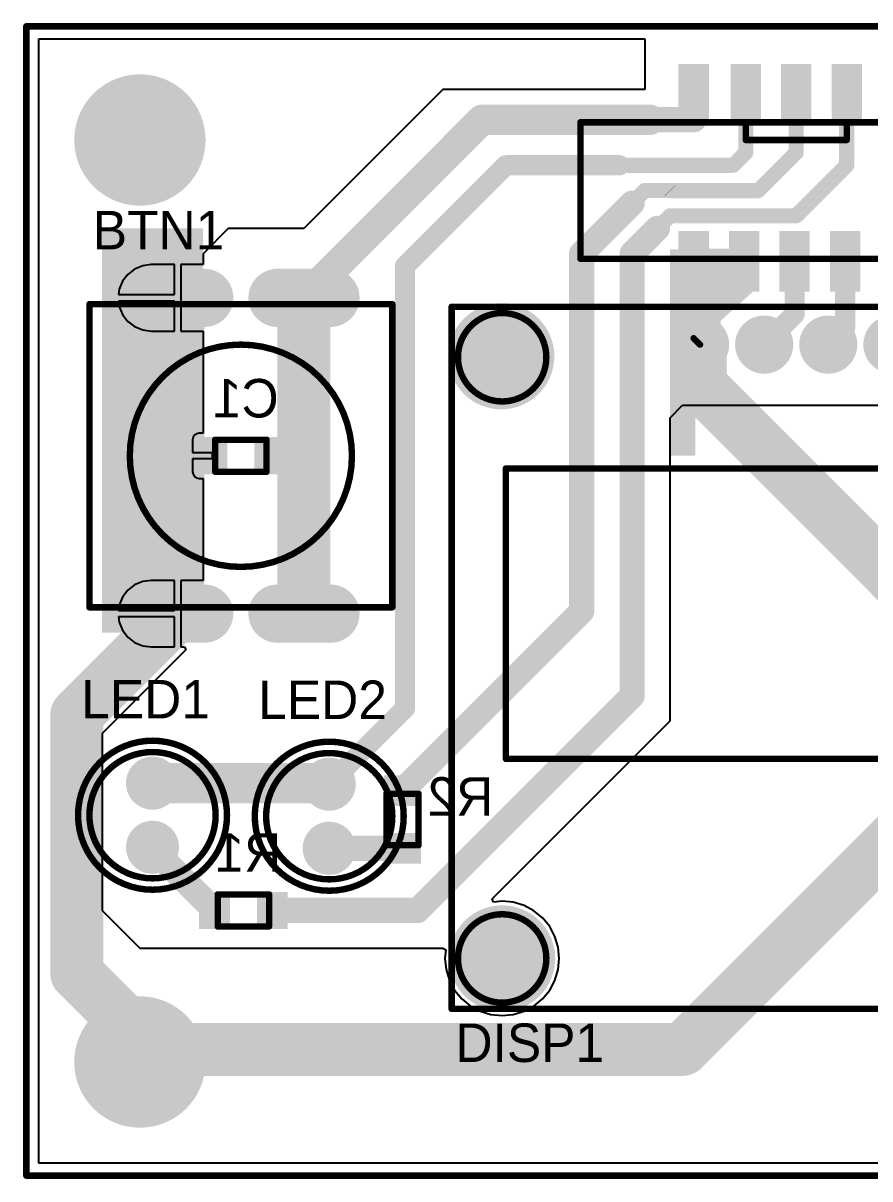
# Model space of a CAD drawing. Header units: millimetres. Extents: x 24.8 to 86, y 24.8 to 70.5.
# Drawn here: x 24.77 to 58.32, y 24.77 to 70.53 of the extents above; entities that cross this region are included whole.
import ezdxf

# ---------------------------------------------------------------- set-up
doc = ezdxf.new("R2010")
doc.units = ezdxf.units.MM
for name, color, linetype in [('BottomLayer', 5, 'Continuous'), ('BottomOverlay', 54, 'Continuous'), ('BottomPaste', 16, 'Continuous'), ('BottomSolder', 6, 'Continuous'), ('KeepOutLayer', 6, 'Continuous'), ('MultiLayer', 9, 'Continuous'), ('PadHoleLayer', 156, 'Continuous'), ('TopLayer', 1, 'Continuous'), ('TopOverlay', 2, 'Continuous'), ('TopSolder', 216, 'Continuous')]:
    doc.layers.add(name, color=color, linetype=linetype)

# ---------------------------------------------------------------- blocks, each defined once
blk = doc.blocks.new('TACT12_12_2')
at = {"layer": 'BottomLayer', "const_width": 2.1}
for points in [[(-6.25, 3.55), (-6.25, 1.45)], [(6.25, 3.55), (6.25, 1.45)], [(-6.25, -1.45), (-6.25, -3.55)], [(6.25, -1.45), (6.25, -3.55)]]:
    blk.add_lwpolyline(points, dxfattribs=at)
at = {"layer": 'BottomLayer', "const_width": 1.05}
for points in [[(-6.775, 3.55, 1), (-5.725, 3.55, 1)], [(5.725, 3.55, 1), (6.775, 3.55, 1)], [(-6.775, 1.45, 1), (-5.725, 1.45, 1)], [(5.725, 1.45, 1), (6.775, 1.45, 1)], [(-6.775, -1.45, 1), (-5.725, -1.45, 1)], [(5.725, -1.45, 1), (6.775, -1.45, 1)], [(-6.775, -3.55, 1), (-5.725, -3.55, 1)], [(5.725, -3.55, 1), (6.775, -3.55, 1)]]:
    blk.add_lwpolyline(points, format="xyb", close=True, dxfattribs=at)
at = {"layer": 'BottomSolder', "const_width": 2.303}
for points in [[(-6.25, 3.55), (-6.25, 1.45)], [(6.25, 3.55), (6.25, 1.45)], [(-6.25, -1.45), (-6.25, -3.55)], [(6.25, -1.45), (6.25, -3.55)]]:
    blk.add_lwpolyline(points, dxfattribs=at)
at = {"layer": 'BottomSolder', "const_width": 1.152}
for points in [[(-6.826, 3.55, 1), (-5.674, 3.55, 1)], [(5.674, 3.55, 1), (6.826, 3.55, 1)], [(-6.826, 1.45, 1), (-5.674, 1.45, 1)], [(5.674, 1.45, 1), (6.826, 1.45, 1)], [(-6.826, -1.45, 1), (-5.674, -1.45, 1)], [(5.674, -1.45, 1), (6.826, -1.45, 1)], [(-6.826, -3.55, 1), (-5.674, -3.55, 1)], [(5.674, -3.55, 1), (6.826, -3.55, 1)]]:
    blk.add_lwpolyline(points, format="xyb", close=True, dxfattribs=at)
at = {"layer": 'MultiLayer', "const_width": 2.1}
for points in [[(-6.25, 3.55), (-6.25, 1.45)], [(6.25, 3.55), (6.25, 1.45)], [(-6.25, -1.45), (-6.25, -3.55)], [(6.25, -1.45), (6.25, -3.55)]]:
    blk.add_lwpolyline(points, dxfattribs=at)
at = {"layer": 'MultiLayer', "const_width": 1.05}
for points in [[(-6.775, 3.55, 1), (-5.725, 3.55, 1)], [(5.725, 3.55, 1), (6.775, 3.55, 1)], [(-6.775, 1.45, 1), (-5.725, 1.45, 1)], [(5.725, 1.45, 1), (6.775, 1.45, 1)], [(-6.775, -1.45, 1), (-5.725, -1.45, 1)], [(5.725, -1.45, 1), (6.775, -1.45, 1)], [(-6.775, -3.55, 1), (-5.725, -3.55, 1)], [(5.725, -3.55, 1), (6.775, -3.55, 1)]]:
    blk.add_lwpolyline(points, format="xyb", close=True, dxfattribs=at)
at = {"layer": 'PadHoleLayer', "const_width": 0.5}
for points in [[(-6.5, 2.5, 1), (-6, 2.5, 1)], [(6, 2.5, 1), (6.5, 2.5, 1)], [(-6.5, -2.5, 1), (-6, -2.5, 1)], [(6, -2.5, 1), (6.5, -2.5, 1)]]:
    blk.add_lwpolyline(points, format="xyb", close=True, dxfattribs=at)
at = {"layer": 'TopLayer', "const_width": 2.1}
for points in [[(-6.25, 3.55), (-6.25, 1.45)], [(6.25, 3.55), (6.25, 1.45)], [(-6.25, -1.45), (-6.25, -3.55)], [(6.25, -1.45), (6.25, -3.55)]]:
    blk.add_lwpolyline(points, dxfattribs=at)
at = {"layer": 'TopLayer', "const_width": 1.05}
for points in [[(-6.775, 3.55, 1), (-5.725, 3.55, 1)], [(5.725, 3.55, 1), (6.775, 3.55, 1)], [(-6.775, 1.45, 1), (-5.725, 1.45, 1)], [(5.725, 1.45, 1), (6.775, 1.45, 1)], [(-6.775, -1.45, 1), (-5.725, -1.45, 1)], [(5.725, -1.45, 1), (6.775, -1.45, 1)], [(-6.775, -3.55, 1), (-5.725, -3.55, 1)], [(5.725, -3.55, 1), (6.775, -3.55, 1)]]:
    blk.add_lwpolyline(points, format="xyb", close=True, dxfattribs=at)
at = {"layer": 'TopOverlay', "const_width": 0.254}
for points in [[(6, 6), (-6, 6)], [(-6, -6), (-6, 6)], [(6, -6), (6, 6)], [(6, -6), (-6, -6)]]:
    blk.add_lwpolyline(points, dxfattribs=at)
at = {"layer": 'TopOverlay'}
for points, const_width in [([(-6.064, 6, 1), (-5.937, 6, 1)], 0.127), ([(-6.064, 6, 1), (-5.937, 6, 1)], 0.127), ([(5.937, 6, 1), (6.064, 6, 1)], 0.127), ([(5.937, 6, 1), (6.064, 6, 1)], 0.127), ([(4.4, 0, 1), (-4.4, 0, 1)], 0.254), ([(-4.463, 0, 1), (-4.336, 0, 1)], 0.127), ([(4.336, 0, 1), (4.463, 0, 1)], 0.127), ([(-6.064, -6, 1), (-5.937, -6, 1)], 0.127), ([(-6.064, -6, 1), (-5.937, -6, 1)], 0.127), ([(5.937, -6, 1), (6.064, -6, 1)], 0.127), ([(5.937, -6, 1), (6.064, -6, 1)], 0.127)]:
    blk.add_lwpolyline(points, format="xyb", close=True, dxfattribs=dict(at, const_width=const_width))
at = {"layer": 'TopSolder', "const_width": 2.303}
for points in [[(-6.25, 3.55), (-6.25, 1.45)], [(6.25, 3.55), (6.25, 1.45)], [(-6.25, -1.45), (-6.25, -3.55)], [(6.25, -1.45), (6.25, -3.55)]]:
    blk.add_lwpolyline(points, dxfattribs=at)
at = {"layer": 'TopSolder', "const_width": 1.152}
for points in [[(-6.826, 3.55, 1), (-5.674, 3.55, 1)], [(5.674, 3.55, 1), (6.826, 3.55, 1)], [(-6.826, 1.45, 1), (-5.674, 1.45, 1)], [(5.674, 1.45, 1), (6.826, 1.45, 1)], [(-6.826, -1.45, 1), (-5.674, -1.45, 1)], [(5.674, -1.45, 1), (6.826, -1.45, 1)], [(-6.826, -3.55, 1), (-5.674, -3.55, 1)], [(5.674, -3.55, 1), (6.826, -3.55, 1)]]:
    blk.add_lwpolyline(points, format="xyb", close=True, dxfattribs=at)
blk = doc.blocks.new('0805_R_B_3')
at = {"layer": 'BottomLayer'}
for points in [[(-1.651, 0.635), (-1.651, -0.635), (-0.635, 0.635), (-0.635, -0.635)], [(0.635, 0.635), (0.635, -0.635), (1.651, 0.635), (1.651, -0.635)]]:
    blk.add_solid(points, dxfattribs=at)
at = {"layer": 'BottomOverlay', "const_width": 0.254}
for points in [[(-1.016, -0.635), (-1.016, 0.635)], [(1.016, 0.635), (-1.016, 0.635)], [(1.016, -0.635), (1.016, 0.635)], [(1.016, -0.635), (-1.016, -0.635)]]:
    blk.add_lwpolyline(points, dxfattribs=at)
at = {"layer": 'BottomOverlay', "const_width": 0.127}
for points in [[(-1.0795, 0.635, 1), (-0.9525, 0.635, 1)], [(-1.0795, 0.635, 1), (-0.9525, 0.635, 1)], [(0.9525, 0.635, 1), (1.0795, 0.635, 1)], [(0.9525, 0.635, 1), (1.0795, 0.635, 1)], [(-1.0795, -0.635, 1), (-0.9525, -0.635, 1)], [(-1.0795, -0.635, 1), (-0.9525, -0.635, 1)], [(0.9525, -0.635, 1), (1.0795, -0.635, 1)], [(0.9525, -0.635, 1), (1.0795, -0.635, 1)]]:
    blk.add_lwpolyline(points, format="xyb", close=True, dxfattribs=at)
at = {"layer": 'BottomPaste'}
for points in [[(-1.651, 0.635), (-1.651, -0.635), (-0.635, 0.635), (-0.635, -0.635)], [(0.635, 0.635), (0.635, -0.635), (1.651, 0.635), (1.651, -0.635)]]:
    blk.add_solid(points, dxfattribs=at)
at = {"layer": 'BottomSolder'}
for points in [[(-1.7526, 0.7366), (-1.7526, -0.7366), (-0.5334, 0.7366), (-0.5334, -0.7366)], [(0.5334, 0.7366), (0.5334, -0.7366), (1.7526, 0.7366), (1.7526, -0.7366)]]:
    blk.add_solid(points, dxfattribs=at)
blk = doc.blocks.new('0805_R_B_4')
at = {"layer": 'BottomLayer'}
for points in [[(-1.651, 0.635), (-1.651, -0.635), (-0.635, 0.635), (-0.635, -0.635)], [(0.635, 0.635), (0.635, -0.635), (1.651, 0.635), (1.651, -0.635)]]:
    blk.add_solid(points, dxfattribs=at)
at = {"layer": 'BottomOverlay', "const_width": 0.254}
for points in [[(-1.016, 0.635), (-1.016, -0.635)], [(1.016, 0.635), (-1.016, 0.635)], [(1.016, 0.635), (1.016, -0.635)], [(1.016, -0.635), (-1.016, -0.635)]]:
    blk.add_lwpolyline(points, dxfattribs=at)
at = {"layer": 'BottomOverlay', "const_width": 0.127}
for points in [[(-1.0795, 0.635, 1), (-0.9525, 0.635, 1)], [(-1.0795, 0.635, 1), (-0.9525, 0.635, 1)], [(0.9525, 0.635, 1), (1.0795, 0.635, 1)], [(0.9525, 0.635, 1), (1.0795, 0.635, 1)], [(-1.0795, -0.635, 1), (-0.9525, -0.635, 1)], [(-1.0795, -0.635, 1), (-0.9525, -0.635, 1)], [(0.9525, -0.635, 1), (1.0795, -0.635, 1)], [(0.9525, -0.635, 1), (1.0795, -0.635, 1)]]:
    blk.add_lwpolyline(points, format="xyb", close=True, dxfattribs=at)
at = {"layer": 'BottomPaste'}
for points in [[(-1.651, 0.635), (-1.651, -0.635), (-0.635, 0.635), (-0.635, -0.635)], [(0.635, 0.635), (0.635, -0.635), (1.651, 0.635), (1.651, -0.635)]]:
    blk.add_solid(points, dxfattribs=at)
at = {"layer": 'BottomSolder'}
for points in [[(-1.7526, 0.7366), (-1.7526, -0.7366), (-0.5334, 0.7366), (-0.5334, -0.7366)], [(0.5334, 0.7366), (0.5334, -0.7366), (1.7526, 0.7366), (1.7526, -0.7366)]]:
    blk.add_solid(points, dxfattribs=at)
blk = doc.blocks.new('LED5__________RED_5')
at = {"layer": 'BottomLayer', "const_width": 0.95}
for points in [[(-0.475, 0, 1), (0.475, 0, 1)], [(2.065, 0, 1), (3.015, 0, 1)]]:
    blk.add_lwpolyline(points, format="xyb", close=True, dxfattribs=at)
at = {"layer": 'BottomSolder', "const_width": 1.052}
for points in [[(-0.526, 0, 1), (0.526, 0, 1)], [(2.014, 0, 1), (3.066, 0, 1)]]:
    blk.add_lwpolyline(points, format="xyb", close=True, dxfattribs=at)
at = {"layer": 'MultiLayer', "const_width": 0.95}
for points in [[(-0.475, 0, 1), (0.475, 0, 1)], [(2.065, 0, 1), (3.015, 0, 1)]]:
    blk.add_lwpolyline(points, format="xyb", close=True, dxfattribs=at)
at = {"layer": 'PadHoleLayer', "const_width": 0.3}
for points in [[(-0.15, 0, 1), (0.15, 0, 1)], [(2.39, 0, 1), (2.69, 0, 1)]]:
    blk.add_lwpolyline(points, format="xyb", close=True, dxfattribs=at)
at = {"layer": 'TopLayer', "const_width": 0.95}
for points in [[(-0.475, 0, 1), (0.475, 0, 1)], [(2.065, 0, 1), (3.015, 0, 1)]]:
    blk.add_lwpolyline(points, format="xyb", close=True, dxfattribs=at)
at = {"layer": 'TopOverlay'}
for points, const_width in [([(4.22, 0, 1), (-1.68, 0, 1)], 0.254), ([(3.77, 0, 1), (-1.23, 0, 1)], 0.254), ([(-1.743, 0, 1), (-1.616, 0, 1)], 0.127), ([(-1.294, 0, 1), (-1.167, 0, 1)], 0.127), ([(3.707, 0, 1), (3.834, 0, 1)], 0.127), ([(4.156, 0, 1), (4.283, 0, 1)], 0.127)]:
    blk.add_lwpolyline(points, format="xyb", close=True, dxfattribs=dict(at, const_width=const_width))
at = {"layer": 'TopSolder', "const_width": 1.052}
for points in [[(-0.526, 0, 1), (0.526, 0, 1)], [(2.014, 0, 1), (3.066, 0, 1)]]:
    blk.add_lwpolyline(points, format="xyb", close=True, dxfattribs=at)
blk = doc.blocks.new('LED5__________GREEN_6')
at = {"layer": 'BottomLayer', "const_width": 0.95}
for points in [[(-0.475, 0, 1), (0.475, 0, 1)], [(2.065, 0, 1), (3.015, 0, 1)]]:
    blk.add_lwpolyline(points, format="xyb", close=True, dxfattribs=at)
at = {"layer": 'BottomSolder', "const_width": 1.052}
for points in [[(-0.526, 0, 1), (0.526, 0, 1)], [(2.014, 0, 1), (3.066, 0, 1)]]:
    blk.add_lwpolyline(points, format="xyb", close=True, dxfattribs=at)
at = {"layer": 'MultiLayer', "const_width": 0.95}
for points in [[(-0.475, 0, 1), (0.475, 0, 1)], [(2.065, 0, 1), (3.015, 0, 1)]]:
    blk.add_lwpolyline(points, format="xyb", close=True, dxfattribs=at)
at = {"layer": 'PadHoleLayer', "const_width": 0.3}
for points in [[(-0.15, 0, 1), (0.15, 0, 1)], [(2.39, 0, 1), (2.69, 0, 1)]]:
    blk.add_lwpolyline(points, format="xyb", close=True, dxfattribs=at)
at = {"layer": 'TopLayer', "const_width": 0.95}
for points in [[(-0.475, 0, 1), (0.475, 0, 1)], [(2.065, 0, 1), (3.015, 0, 1)]]:
    blk.add_lwpolyline(points, format="xyb", close=True, dxfattribs=at)
at = {"layer": 'TopOverlay'}
for points, const_width in [([(4.22, 0, 1), (-1.68, 0, 1)], 0.254), ([(3.77, 0, 1), (-1.23, 0, 1)], 0.254), ([(-1.743, 0, 1), (-1.616, 0, 1)], 0.127), ([(-1.294, 0, 1), (-1.167, 0, 1)], 0.127), ([(3.707, 0, 1), (3.834, 0, 1)], 0.127), ([(4.156, 0, 1), (4.283, 0, 1)], 0.127)]:
    blk.add_lwpolyline(points, format="xyb", close=True, dxfattribs=dict(at, const_width=const_width))
at = {"layer": 'TopSolder', "const_width": 1.052}
for points in [[(-0.526, 0, 1), (0.526, 0, 1)], [(2.014, 0, 1), (3.066, 0, 1)]]:
    blk.add_lwpolyline(points, format="xyb", close=True, dxfattribs=at)
blk = doc.blocks.new('SD1306_128_64_7')
at = {"layer": 'BottomLayer'}
for points, const_width in [([(-12.684, 11.938, 1), (-10.684, 11.938, 1)], 2), ([(10.65, 11.9, 1), (12.65, 11.9, 1)], 2), ([(-4.335, 12.4, 1), (-3.285, 12.4, 1)], 1.05), ([(-1.795, 12.4, 1), (-0.745, 12.4, 1)], 1.05), ([(0.745, 12.4, 1), (1.795, 12.4, 1)], 1.05), ([(3.285, 12.4, 1), (4.335, 12.4, 1)], 1.05), ([(-12.65, -11.9, 1), (-10.65, -11.9, 1)], 2), ([(10.65, -11.9, 1), (12.65, -11.9, 1)], 2)]:
    blk.add_lwpolyline(points, format="xyb", close=True, dxfattribs=dict(at, const_width=const_width))
at = {"layer": 'BottomSolder'}
for points, const_width in [([(-12.735, 11.938, 1), (-10.633, 11.938, 1)], 2.102), ([(10.599, 11.9, 1), (12.701, 11.9, 1)], 2.102), ([(-4.386, 12.4, 1), (-3.234, 12.4, 1)], 1.152), ([(-1.846, 12.4, 1), (-0.694, 12.4, 1)], 1.152), ([(0.694, 12.4, 1), (1.846, 12.4, 1)], 1.152), ([(3.234, 12.4, 1), (4.386, 12.4, 1)], 1.152), ([(-12.701, -11.9, 1), (-10.599, -11.9, 1)], 2.102), ([(10.599, -11.9, 1), (12.701, -11.9, 1)], 2.102)]:
    blk.add_lwpolyline(points, format="xyb", close=True, dxfattribs=dict(at, const_width=const_width))
at = {"layer": 'MultiLayer'}
for points, const_width in [([(-12.684, 11.938, 1), (-10.684, 11.938, 1)], 2), ([(10.65, 11.9, 1), (12.65, 11.9, 1)], 2), ([(-4.335, 12.4, 1), (-3.285, 12.4, 1)], 1.05), ([(-1.795, 12.4, 1), (-0.745, 12.4, 1)], 1.05), ([(0.745, 12.4, 1), (1.795, 12.4, 1)], 1.05), ([(3.285, 12.4, 1), (4.335, 12.4, 1)], 1.05), ([(-12.65, -11.9, 1), (-10.65, -11.9, 1)], 2), ([(10.65, -11.9, 1), (12.65, -11.9, 1)], 2)]:
    blk.add_lwpolyline(points, format="xyb", close=True, dxfattribs=dict(at, const_width=const_width))
at = {"layer": 'PadHoleLayer'}
for points, const_width in [([(-11.934, 11.938, 1), (-11.434, 11.938, 1)], 0.5), ([(-4.01, 12.4, 1), (-3.61, 12.4, 1)], 0.4), ([(-1.47, 12.4, 1), (-1.07, 12.4, 1)], 0.4), ([(1.07, 12.4, 1), (1.47, 12.4, 1)], 0.4), ([(3.61, 12.4, 1), (4.01, 12.4, 1)], 0.4), ([(11.4, 11.9, 1), (11.9, 11.9, 1)], 0.5), ([(-11.9, -11.9, 1), (-11.4, -11.9, 1)], 0.5), ([(11.4, -11.9, 1), (11.9, -11.9, 1)], 0.5)]:
    blk.add_lwpolyline(points, format="xyb", close=True, dxfattribs=dict(at, const_width=const_width))
at = {"layer": 'TopLayer'}
for points, const_width in [([(-12.684, 11.938, 1), (-10.684, 11.938, 1)], 2), ([(10.65, 11.9, 1), (12.65, 11.9, 1)], 2), ([(-4.335, 12.4, 1), (-3.285, 12.4, 1)], 1.05), ([(-1.795, 12.4, 1), (-0.745, 12.4, 1)], 1.05), ([(0.745, 12.4, 1), (1.795, 12.4, 1)], 1.05), ([(3.285, 12.4, 1), (4.335, 12.4, 1)], 1.05), ([(-12.65, -11.9, 1), (-10.65, -11.9, 1)], 2), ([(10.65, -11.9, 1), (12.65, -11.9, 1)], 2)]:
    blk.add_lwpolyline(points, format="xyb", close=True, dxfattribs=dict(at, const_width=const_width))
at = {"layer": 'TopOverlay', "const_width": 0.254}
for points in [[(-13.65, -13.9), (-13.65, 13.9)], [(-13.65, 13.9), (13.65, 13.9)], [(13.65, -13.9), (13.65, 13.9)], [(-11.5, -4), (-11.5, 7.5)], [(-11.5, 7.5), (11.5, 7.5)], [(11.5, -4), (11.5, 7.5)], [(-11.5, -4), (11.5, -4)], [(-13.65, -13.9), (13.65, -13.9)]]:
    blk.add_lwpolyline(points, dxfattribs=at)
at = {"layer": 'TopOverlay'}
for points, const_width in [([(-13.714, 13.9, 1), (-13.587, 13.9, 1)], 0.127), ([(-13.714, 13.9, 1), (-13.587, 13.9, 1)], 0.127), ([(-9.9, 11.9, 1), (-13.4, 11.9, 1)], 0.254), ([(13.4, 11.9, 1), (9.9, 11.9, 1)], 0.254), ([(13.587, 13.9, 1), (13.714, 13.9, 1)], 0.127), ([(13.587, 13.9, 1), (13.714, 13.9, 1)], 0.127), ([(-13.463, 11.9, 1), (-13.336, 11.9, 1)], 0.127), ([(-9.964, 11.9, 1), (-9.837, 11.9, 1)], 0.127), ([(9.837, 11.9, 1), (9.964, 11.9, 1)], 0.127), ([(13.336, 11.9, 1), (13.463, 11.9, 1)], 0.127), ([(-11.563, 7.5, 1), (-11.436, 7.5, 1)], 0.127), ([(-11.563, 7.5, 1), (-11.436, 7.5, 1)], 0.127), ([(11.436, 7.5, 1), (11.563, 7.5, 1)], 0.127), ([(11.436, 7.5, 1), (11.563, 7.5, 1)], 0.127), ([(-11.563, -4, 1), (-11.436, -4, 1)], 0.127), ([(-11.563, -4, 1), (-11.436, -4, 1)], 0.127), ([(11.436, -4, 1), (11.563, -4, 1)], 0.127), ([(11.436, -4, 1), (11.563, -4, 1)], 0.127), ([(-9.9, -11.9, 1), (-13.4, -11.9, 1)], 0.254), ([(13.4, -11.9, 1), (9.9, -11.9, 1)], 0.254), ([(-13.463, -11.9, 1), (-13.336, -11.9, 1)], 0.127), ([(-9.964, -11.9, 1), (-9.837, -11.9, 1)], 0.127), ([(9.837, -11.9, 1), (9.964, -11.9, 1)], 0.127), ([(13.336, -11.9, 1), (13.463, -11.9, 1)], 0.127), ([(-13.714, -13.9, 1), (-13.587, -13.9, 1)], 0.127), ([(-13.714, -13.9, 1), (-13.587, -13.9, 1)], 0.127), ([(13.587, -13.9, 1), (13.714, -13.9, 1)], 0.127), ([(13.587, -13.9, 1), (13.714, -13.9, 1)], 0.127)]:
    blk.add_lwpolyline(points, format="xyb", close=True, dxfattribs=dict(at, const_width=const_width))
at = {"layer": 'TopSolder'}
for points, const_width in [([(-12.735, 11.938, 1), (-10.633, 11.938, 1)], 2.102), ([(10.599, 11.9, 1), (12.701, 11.9, 1)], 2.102), ([(-4.386, 12.4, 1), (-3.234, 12.4, 1)], 1.152), ([(-1.846, 12.4, 1), (-0.694, 12.4, 1)], 1.152), ([(0.694, 12.4, 1), (1.846, 12.4, 1)], 1.152), ([(3.234, 12.4, 1), (4.386, 12.4, 1)], 1.152), ([(-12.701, -11.9, 1), (-10.599, -11.9, 1)], 2.102), ([(10.599, -11.9, 1), (12.701, -11.9, 1)], 2.102)]:
    blk.add_lwpolyline(points, format="xyb", close=True, dxfattribs=dict(at, const_width=const_width))
blk = doc.blocks.new('IDC10_2___SMT_B_8')
at = {"layer": 'BottomLayer'}
for points in [[(-4.564, 2.7), (-3.564, 2.7), (-4.564, 4.9), (-3.564, 4.9)], [(-2.5, 2.7), (-1.5, 2.7), (-2.5, 4.9), (-1.5, 4.9)], [(-0.5, 2.7), (0.5, 2.7), (-0.5, 4.9), (0.5, 4.9)], [(1.5, 2.7), (2.5, 2.7), (1.5, 4.9), (2.5, 4.9)], [(3.5, 2.7), (4.5, 2.7), (3.5, 4.9), (4.5, 4.9)], [(-4.564, -3.9), (-3.564, -3.9), (-4.564, -1.7), (-3.564, -1.7)], [(-2.564, -3.9), (-1.564, -3.9), (-2.564, -1.7), (-1.564, -1.7)], [(-0.564, -3.9), (0.436, -3.9), (-0.564, -1.7), (0.436, -1.7)], [(1.436, -3.9), (2.436, -3.9), (1.436, -1.7), (2.436, -1.7)], [(3.436, -3.9), (4.436, -3.9), (3.436, -1.7), (4.436, -1.7)]]:
    blk.add_solid(points, dxfattribs=at)
at = {"layer": 'BottomOverlay', "const_width": 0.254}
for points in [[(-8.55, -2.7), (-8.55, 2.7)], [(-8.55, 2.7), (8.55, 2.7)], [(-2, 2), (-2, 2.7)], [(2, 2), (2, 2.7)], [(8.55, -2.7), (8.55, 2.7)], [(-2, 2), (2, 2)], [(-8.55, -2.7), (8.55, -2.7)]]:
    blk.add_lwpolyline(points, dxfattribs=at)
at = {"layer": 'BottomOverlay', "const_width": 0.127}
for points in [[(-8.614, 2.7, 1), (-8.487, 2.7, 1)], [(-8.614, 2.7, 1), (-8.487, 2.7, 1)], [(-2.064, 2.7, 1), (-1.937, 2.7, 1)], [(1.937, 2.7, 1), (2.064, 2.7, 1)], [(8.487, 2.7, 1), (8.614, 2.7, 1)], [(8.487, 2.7, 1), (8.614, 2.7, 1)], [(-2.064, 2, 1), (-1.937, 2, 1)], [(-2.064, 2, 1), (-1.937, 2, 1)], [(1.937, 2, 1), (2.064, 2, 1)], [(1.937, 2, 1), (2.064, 2, 1)], [(-8.614, -2.7, 1), (-8.487, -2.7, 1)], [(-8.614, -2.7, 1), (-8.487, -2.7, 1)], [(8.487, -2.7, 1), (8.614, -2.7, 1)], [(8.487, -2.7, 1), (8.614, -2.7, 1)]]:
    blk.add_lwpolyline(points, format="xyb", close=True, dxfattribs=at)
at = {"layer": 'BottomPaste'}
for points in [[(-4.564, 2.7), (-3.564, 2.7), (-4.564, 4.9), (-3.564, 4.9)], [(-2.5, 2.7), (-1.5, 2.7), (-2.5, 4.9), (-1.5, 4.9)], [(-0.5, 2.7), (0.5, 2.7), (-0.5, 4.9), (0.5, 4.9)], [(1.5, 2.7), (2.5, 2.7), (1.5, 4.9), (2.5, 4.9)], [(3.5, 2.7), (4.5, 2.7), (3.5, 4.9), (4.5, 4.9)], [(-4.564, -3.9), (-3.564, -3.9), (-4.564, -1.7), (-3.564, -1.7)], [(-2.564, -3.9), (-1.564, -3.9), (-2.564, -1.7), (-1.564, -1.7)], [(-0.564, -3.9), (0.436, -3.9), (-0.564, -1.7), (0.436, -1.7)], [(1.436, -3.9), (2.436, -3.9), (1.436, -1.7), (2.436, -1.7)], [(3.436, -3.9), (4.436, -3.9), (3.436, -1.7), (4.436, -1.7)]]:
    blk.add_solid(points, dxfattribs=at)
at = {"layer": 'BottomSolder'}
for points in [[(-4.666, 2.598), (-3.462, 2.598), (-4.666, 5.002), (-3.462, 5.002)], [(-2.602, 2.598), (-1.398, 2.598), (-2.602, 5.002), (-1.398, 5.002)], [(-0.602, 2.598), (0.602, 2.598), (-0.602, 5.002), (0.602, 5.002)], [(1.398, 2.598), (2.602, 2.598), (1.398, 5.002), (2.602, 5.002)], [(3.398, 2.598), (4.602, 2.598), (3.398, 5.002), (4.602, 5.002)], [(-4.666, -4.002), (-3.462, -4.002), (-4.666, -1.598), (-3.462, -1.598)], [(-2.666, -4.002), (-1.462, -4.002), (-2.666, -1.598), (-1.462, -1.598)], [(-0.666, -4.002), (0.538, -4.002), (-0.666, -1.598), (0.538, -1.598)], [(1.334, -4.002), (2.538, -4.002), (1.334, -1.598), (2.538, -1.598)], [(3.334, -4.002), (4.538, -4.002), (3.334, -1.598), (4.538, -1.598)]]:
    blk.add_solid(points, dxfattribs=at)
blk = doc.blocks.new('0805_C_B_10')
at = {"layer": 'BottomLayer'}
for points in [[(-1.651, 0.635), (-1.651, -0.635), (-0.635, 0.635), (-0.635, -0.635)], [(0.635, 0.635), (0.635, -0.635), (1.651, 0.635), (1.651, -0.635)]]:
    blk.add_solid(points, dxfattribs=at)
at = {"layer": 'BottomOverlay', "const_width": 0.254}
for points in [[(-1.016, -0.635), (-1.016, 0.635)], [(-1.016, 0.635), (1.016, 0.635)], [(1.016, -0.635), (1.016, 0.635)], [(-1.016, -0.635), (1.016, -0.635)]]:
    blk.add_lwpolyline(points, dxfattribs=at)
at = {"layer": 'BottomOverlay', "const_width": 0.127}
for points in [[(-1.0795, 0.635, 1), (-0.9525, 0.635, 1)], [(-1.0795, 0.635, 1), (-0.9525, 0.635, 1)], [(0.9525, 0.635, 1), (1.0795, 0.635, 1)], [(0.9525, 0.635, 1), (1.0795, 0.635, 1)], [(-1.0795, -0.635, 1), (-0.9525, -0.635, 1)], [(-1.0795, -0.635, 1), (-0.9525, -0.635, 1)], [(0.9525, -0.635, 1), (1.0795, -0.635, 1)], [(0.9525, -0.635, 1), (1.0795, -0.635, 1)]]:
    blk.add_lwpolyline(points, format="xyb", close=True, dxfattribs=at)
at = {"layer": 'BottomPaste'}
for points in [[(-1.651, 0.635), (-1.651, -0.635), (-0.635, 0.635), (-0.635, -0.635)], [(0.635, 0.635), (0.635, -0.635), (1.651, 0.635), (1.651, -0.635)]]:
    blk.add_solid(points, dxfattribs=at)
at = {"layer": 'BottomSolder'}
for points in [[(-1.7526, 0.7366), (-1.7526, -0.7366), (-0.5334, 0.7366), (-0.5334, -0.7366)], [(0.5334, 0.7366), (0.5334, -0.7366), (1.7526, 0.7366), (1.7526, -0.7366)]]:
    blk.add_solid(points, dxfattribs=at)

msp = doc.modelspace()

# ---------------------------------------------------------------- linework, layer by layer
at = {"layer": 'BottomLayer'}
for p, q in [((25.4, 25.4), (25.4, 69.9)), ((25.4, 69.9), (49.4, 69.9)), ((49.4, 69.9), (49.4, 67.9)), ((41.4, 67.9), (35.9, 62.4)), ((49.4, 67.9), (41.4, 67.9)), ((32.9, 62.4), (31.9, 61.4)), ((35.9, 62.4), (32.9, 62.4)), ((31.9, 61.4), (31.9, 60.965)), ((29.51, 60.92), (29.192, 60.789)), ((29.85, 60.965), (29.51, 60.92)), ((30.773, 60.965), (29.85, 60.965)), ((30.773, 59.777), (30.773, 60.965)), ((31.9, 60.965), (31.027, 60.965)), ((31.027, 60.965), (31.027, 59.65)), ((28.92, 60.58), (28.711, 60.308)), ((29.192, 60.789), (28.92, 60.58)), ((28.58, 59.99), (28.551, 59.777)), ((28.711, 60.308), (28.58, 59.99)), ((28.551, 59.777), (30.773, 59.777)), ((30.773, 59.523), (28.551, 59.523)), ((28.551, 59.523), (28.58, 59.31)), ((30.773, 58.335), (30.773, 59.523)), ((31.027, 59.65), (31.027, 58.335)), ((28.58, 59.31), (28.711, 58.992)), ((28.711, 58.992), (28.92, 58.72)), ((28.92, 58.72), (29.192, 58.511)), ((29.192, 58.511), (29.51, 58.38)), ((29.51, 58.38), (29.85, 58.335)), ((29.85, 58.335), (30.773, 58.335)), ((31.027, 58.335), (31.9, 58.335)), ((31.9, 58.335), (31.9, 54.294)), ((50.4, 54.9), (50.9, 55.4)), ((50.9, 55.4), (50.9, 55.4)), ((50.9, 55.4), (59.9, 55.4)), ((50.4, 42.9), (50.4, 54.9)), ((31.51, 54.134), (31.49, 54.035)), ((31.49, 54.035), (31.49, 53.527)), ((31.566, 54.218), (31.51, 54.134)), ((31.65, 54.274), (31.566, 54.218)), ((31.749, 54.294), (31.65, 54.274)), ((31.9, 54.294), (31.749, 54.294)), ((31.49, 53.527), (32.257, 53.527)), ((32.257, 53.273), (31.49, 53.273)), ((31.49, 53.273), (31.49, 52.765)), ((32.257, 53.527), (32.257, 53.273)), ((31.49, 52.765), (31.51, 52.666)), ((31.51, 52.666), (31.566, 52.582)), ((31.566, 52.582), (31.65, 52.526)), ((31.65, 52.526), (31.749, 52.506)), ((31.749, 52.506), (31.9, 52.506)), ((31.9, 52.506), (31.9, 48.465)), ((28.92, 48.08), (28.711, 47.808)), ((29.192, 48.289), (28.92, 48.08)), ((29.51, 48.42), (29.192, 48.289)), ((29.85, 48.465), (29.51, 48.42)), ((30.773, 48.465), (29.85, 48.465)), ((30.773, 47.277), (30.773, 48.465)), ((31.9, 48.465), (31.027, 48.465)), ((31.027, 48.465), (31.027, 47.15)), ((28.711, 47.808), (28.58, 47.49)), ((28.58, 47.49), (28.551, 47.277)), ((28.551, 47.277), (30.773, 47.277)), ((31.027, 47.15), (31.027, 45.835)), ((30.773, 47.023), (28.551, 47.023)), ((28.551, 47.023), (28.58, 46.81)), ((28.58, 46.81), (28.711, 46.492)), ((30.773, 45.835), (30.773, 47.023)), ((28.711, 46.492), (28.92, 46.22)), ((28.92, 46.22), (29.192, 46.011)), ((29.192, 46.011), (29.51, 45.88)), ((29.51, 45.88), (29.85, 45.835)), ((29.85, 45.835), (30.773, 45.835)), ((31.027, 45.835), (31.169, 45.835)), ((31.169, 45.835), (31.217, 45.717)), ((31.217, 45.717), (27.9, 42.4)), ((43.353, 35.853), (50.4, 42.9)), ((27.9, 42.4), (27.9, 35.4)), ((43.411, 35.732), (43.353, 35.853)), ((43.75, 35.765), (43.411, 35.732)), ((44.192, 35.721), (43.75, 35.765)), ((44.617, 35.593), (44.192, 35.721)), ((27.9, 35.4), (29.4, 33.9)), ((45.008, 35.383), (44.617, 35.593)), ((45.352, 35.102), (45.008, 35.383)), ((45.633, 34.758), (45.352, 35.102)), ((45.843, 34.367), (45.633, 34.758)), ((45.971, 33.942), (45.843, 34.367)), ((29.4, 33.9), (41.397, 33.9)), ((41.397, 33.9), (41.4, 33.9)), ((41.4, 33.9), (41.518, 33.839)), ((46.015, 33.5), (45.971, 33.942)), ((41.518, 33.839), (41.485, 33.5)), ((41.485, 33.5), (41.529, 33.058)), ((45.971, 33.058), (46.015, 33.5)), ((41.529, 33.058), (41.658, 32.633)), ((45.843, 32.633), (45.971, 33.058)), ((41.658, 32.633), (41.867, 32.242)), ((45.633, 32.242), (45.843, 32.633)), ((41.867, 32.242), (42.148, 31.898)), ((45.352, 31.898), (45.633, 32.242)), ((42.148, 31.898), (42.492, 31.617)), ((42.492, 31.617), (42.883, 31.408)), ((44.617, 31.408), (45.008, 31.617)), ((45.008, 31.617), (45.352, 31.898)), ((42.883, 31.408), (43.308, 31.279)), ((43.308, 31.279), (43.75, 31.235)), ((43.75, 31.235), (44.192, 31.279)), ((44.192, 31.279), (44.617, 31.408)), ((85.4, 25.4), (25.4, 25.4))]:
    msp.add_line(p, q, dxfattribs=at)
for points, const_width in [([(28.15, 65.9, 1), (30.65, 65.9, 1)], 2.5), ([(42.65, 66.7, 1), (43.25, 66.7, 1)], 0.6), ([(42.65, 66.7, 1), (43.25, 66.7, 1)], 0.6), ([(49.3, 66.7, 1), (49.9, 66.7, 1)], 0.6), ([(49.35, 66.7, 1), (49.85, 66.7, 1)], 0.5), ([(51.086, 66.7, 1), (51.586, 66.7, 1)], 0.5), ([(53.25, 66.7, 1), (53.55, 66.7, 1)], 0.3), ([(55.25, 66.7, 1), (55.55, 66.7, 1)], 0.3), ([(57.25, 66.7, 1), (57.55, 66.7, 1)], 0.3), ([(53.25, 65.4, 1), (53.55, 65.4, 1)], 0.3), ([(53.25, 65.4, 1), (53.55, 65.4, 1)], 0.3), ([(55.25, 65.4, 1), (55.55, 65.4, 1)], 0.3), ([(55.25, 65.4, 1), (55.55, 65.4, 1)], 0.3), ([(43.7, 64.9, 1), (44.1, 64.9, 1)], 0.4), ([(43.7, 64.9, 1), (44.1, 64.9, 1)], 0.4), ([(48.2, 64.9, 1), (48.6, 64.9, 1)], 0.4), ([(48.558, 64.9, 1), (48.858, 64.9, 1)], 0.3), ([(52.75, 64.9, 1), (53.05, 64.9, 1)], 0.3), ([(52.75, 64.9, 1), (53.05, 64.9, 1)], 0.3), ([(57.25, 64.9, 1), (57.55, 64.9, 1)], 0.3), ([(57.25, 64.9, 1), (57.55, 64.9, 1)], 0.3), ([(49.25, 63.9, 1), (49.55, 63.9, 1)], 0.3), ([(49.25, 63.9, 1), (49.55, 63.9, 1)], 0.3), ([(50.25, 63.9, 1), (50.55, 63.9, 1)], 0.3), ([(50.25, 63.9, 1), (50.55, 63.9, 1)], 0.3), ([(50.258, 63.892, 1), (50.558, 63.892, 1)], 0.3), ([(50.258, 63.892, 1), (50.558, 63.892, 1)], 0.3), ([(53.742, 63.892, 1), (54.042, 63.892, 1)], 0.3), ([(53.742, 63.892, 1), (54.042, 63.892, 1)], 0.3), ([(48.65, 63.4, 1), (49.15, 63.4, 1)], 0.5), ([(48.75, 63.4, 1), (49.05, 63.4, 1)], 0.3), ([(50.25, 62.9, 1), (50.55, 62.9, 1)], 0.3), ([(50.25, 62.9, 1), (50.55, 62.9, 1)], 0.3), ([(55.25, 62.9, 1), (55.55, 62.9, 1)], 0.3), ([(55.25, 62.9, 1), (55.55, 62.9, 1)], 0.3), ([(49.65, 62.4, 1), (50.15, 62.4, 1)], 0.5), ([(49.75, 62.4, 1), (50.05, 62.4, 1)], 0.3), ([(46.65, 61.4, 1), (47.15, 61.4, 1)], 0.5), ([(46.65, 61.4, 1), (47.15, 61.4, 1)], 0.5), ([(48.65, 61.4, 1), (49.15, 61.4, 1)], 0.5), ([(48.65, 61.4, 1), (49.15, 61.4, 1)], 0.5), ([(51.086, 61.1, 1), (51.586, 61.1, 1)], 0.5), ([(53.086, 61.1, 1), (53.586, 61.1, 1)], 0.5), ([(55.136, 61.1, 1), (55.536, 61.1, 1)], 0.4), ([(57.136, 61.1, 1), (57.536, 61.1, 1)], 0.4), ([(39.7, 60.9, 1), (40.1, 60.9, 1)], 0.4), ([(39.7, 60.9, 1), (40.1, 60.9, 1)], 0.4), ([(30.375, 59.65, 1), (31.425, 59.65, 1)], 1.05), ([(35.375, 59.65, 1), (36.425, 59.65, 1)], 1.05), ([(35.6, 59.65, 1), (36.2, 59.65, 1)], 0.6), ([(55.136, 59.006, 1), (55.536, 59.006, 1)], 0.4), ([(55.136, 59.006, 1), (55.536, 59.006, 1)], 0.4), ([(51.065, 57.8, 1), (52.115, 57.8, 1)], 1.05), ([(57.136, 58.466, 1), (57.536, 58.466, 1)], 0.4), ([(51.273, 58.054, 1), (51.4, 58.054, 1)], 0.127), ([(53.93, 57.8, 1), (54.33, 57.8, 1)], 0.4), ([(51.527, 57.8, 1), (51.654, 57.8, 1)], 0.127), ([(51.065, 56.21, 1), (52.115, 56.21, 1)], 1.05), ([(51.065, 56.21, 1), (52.115, 56.21, 1)], 1.05), ([(30.375, 47.15, 1), (31.425, 47.15, 1)], 1.05), ([(30.375, 47.15, 1), (31.425, 47.15, 1)], 1.05), ([(35.375, 47.15, 1), (36.425, 47.15, 1)], 1.05), ([(46.65, 47.243, 1), (47.15, 47.243, 1)], 0.5), ([(46.65, 47.243, 1), (47.15, 47.243, 1)], 0.5), ([(48.65, 43.9, 1), (49.15, 43.9, 1)], 0.5), ([(48.65, 43.9, 1), (49.15, 43.9, 1)], 0.5), ([(26.375, 43.15, 1), (27.425, 43.15, 1)], 1.05), ([(26.375, 43.15, 1), (27.425, 43.15, 1)], 1.05), ([(39.7, 43.4, 1), (40.1, 43.4, 1)], 0.4), ([(39.7, 43.4, 1), (40.1, 43.4, 1)], 0.4), ([(29.5, 40.44, 1), (30.3, 40.44, 1)], 0.8), ([(36.46, 40.44, 1), (37.26, 40.44, 1)], 0.8), ([(36.7, 40.4, 1), (37.1, 40.4, 1)], 0.4), ([(39.55, 40.143, 1), (40.05, 40.143, 1)], 0.5), ([(29.65, 37.857, 1), (30.15, 37.857, 1)], 0.5), ([(29.75, 37.9, 1), (30.05, 37.9, 1)], 0.3), ([(29.75, 37.857, 1), (30.05, 37.857, 1)], 0.3), ([(36.65, 37.86, 1), (37.15, 37.86, 1)], 0.5), ([(39.547, 37.86, 1), (40.047, 37.86, 1)], 0.5), ([(32.107, 35.4, 1), (32.607, 35.4, 1)], 0.5), ([(34.393, 35.4, 1), (34.893, 35.4, 1)], 0.5), ([(40.15, 35.4, 1), (40.65, 35.4, 1)], 0.5), ([(40.15, 35.4, 1), (40.65, 35.4, 1)], 0.5), ([(26.375, 32.9, 1), (27.425, 32.9, 1)], 1.05), ([(26.375, 32.9, 1), (27.425, 32.9, 1)], 1.05), ([(28.15, 29.4, 1), (30.65, 29.4, 1)], 2.5), ([(29.375, 29.9, 1), (30.425, 29.9, 1)], 1.05), ([(29.375, 29.9, 1), (30.425, 29.9, 1)], 1.05), ([(50.375, 29.9, 1), (51.425, 29.9, 1)], 1.05), ([(50.375, 29.9, 1), (51.425, 29.9, 1)], 1.05)]:
    msp.add_lwpolyline(points, format="xyb", close=True, dxfattribs=dict(at, const_width=const_width))
for points, const_width in [([(35.9, 59.65), (42.95, 66.7)], 1.2), ([(42.95, 66.7), (49.6, 66.7)], 1.2), ([(49.6, 66.7), (51.336, 66.7)], 1), ([(53.4, 65.4), (53.4, 66.7)], 0.6), ([(55.4, 65.4), (55.4, 66.7)], 0.6), ([(57.4, 64.9), (57.4, 66.7)], 0.6), ([(52.9, 64.9), (53.4, 65.4)], 0.6), ([(53.892, 63.892), (55.4, 65.4)], 0.6), ([(39.9, 60.9), (43.9, 64.9)], 0.8), ([(43.9, 64.9), (48.4, 64.9)], 0.8), ([(48.708, 64.9), (52.9, 64.9)], 0.6), ([(55.4, 62.9), (57.4, 64.9)], 0.6), ([(48.9, 63.4), (49.4, 63.9)], 0.6), ([(49.4, 63.9), (50.4, 63.9)], 0.6), ([(50.4, 63.9), (50.408, 63.892)], 0.6), ([(50.408, 63.892), (53.892, 63.892)], 0.6), ([(46.9, 61.4), (48.9, 63.4)], 1), ([(49.9, 62.4), (50.4, 62.9)], 0.6), ([(50.4, 62.9), (55.4, 62.9)], 0.6), ([(48.9, 61.4), (49.9, 62.4)], 1), ([(46.9, 47.243), (46.9, 61.4)], 1), ([(48.9, 43.9), (48.9, 61.4)], 1), ([(51.336, 61.1), (53.336, 61.1)], 1), ([(55.336, 59.006), (55.336, 61.1)], 0.8), ([(57.336, 58.466), (57.336, 61.1)], 0.8), ([(39.9, 43.4), (39.9, 60.9)], 0.8), ([(30.9, 47.15), (30.9, 59.65)], 2.1), ([(35.9, 47.15), (35.9, 59.65)], 2.1), ([(54.13, 57.8), (55.336, 59.006)], 0.8), ([(51.59, 56.21), (51.59, 57.8)], 2.1), ([(51.336, 58.054), (51.59, 57.8)], 0.254), ([(51.59, 56.21), (64.4, 43.4)], 2.1), ([(26.9, 43.15), (30.9, 47.15)], 2.1), ([(39.8, 40.143), (46.9, 47.243)], 1), ([(40.4, 35.4), (48.9, 43.9)], 1), ([(50.9, 29.9), (64.4, 43.4)], 2.1), ([(26.9, 32.9), (26.9, 43.15)], 2.1), ([(36.9, 40.4), (39.9, 43.4)], 0.8), ([(29.9, 40.44), (36.86, 40.44)], 1.6), ([(29.9, 37.857), (32.357, 35.4)], 1), ([(29.9, 37.857), (29.9, 37.9)], 0.6), ([(36.9, 37.86), (39.797, 37.86)], 1), ([(34.643, 35.4), (40.4, 35.4)], 1), ([(26.9, 32.9), (29.9, 29.9)], 2.1), ([(29.9, 29.9), (50.9, 29.9)], 2.1)]:
    msp.add_lwpolyline(points, dxfattribs=dict(at, const_width=const_width))
for points in [[(27.9, 46.4), (31.9, 46.4), (27.9, 62.4), (31.9, 62.4)], [(50.4, 53.4), (51.4, 53.4), (50.4, 61.575), (51.4, 61.575)], [(50.9, 58.4), (52.4, 58.4), (50.9, 61.2), (52.4, 61.2)], [(52.275, 58.628), (53.8, 60), (51.272, 59.743), (52.797, 61.115)]]:
    msp.add_solid(points, dxfattribs=at)
at = {"layer": 'BottomSolder', "const_width": 2.602}
for points in [[(28.099, 65.9, 1), (30.701, 65.9, 1)], [(28.099, 29.4, 1), (30.701, 29.4, 1)]]:
    msp.add_lwpolyline(points, format="xyb", close=True, dxfattribs=at)
at = {"layer": 'KeepOutLayer', "const_width": 0.254}
for points in [[(24.9, 70.4), (85.9, 70.4)], [(24.9, 24.9), (24.9, 70.4)], [(24.9, 24.9), (85.9, 24.9)]]:
    msp.add_lwpolyline(points, dxfattribs=at)
at = {"layer": 'KeepOutLayer', "const_width": 0.127}
for points in [[(24.837, 70.4, 1), (24.964, 70.4, 1)], [(24.837, 70.4, 1), (24.964, 70.4, 1)], [(24.837, 24.9, 1), (24.964, 24.9, 1)], [(24.837, 24.9, 1), (24.964, 24.9, 1)]]:
    msp.add_lwpolyline(points, format="xyb", close=True, dxfattribs=at)
at = {"layer": 'MultiLayer', "const_width": 2.5}
for points in [[(28.15, 65.9, 1), (30.65, 65.9, 1)], [(28.15, 29.4, 1), (30.65, 29.4, 1)]]:
    msp.add_lwpolyline(points, format="xyb", close=True, dxfattribs=at)
at = {"layer": 'PadHoleLayer', "const_width": 0.5}
for points in [[(29.15, 65.9, 1), (29.65, 65.9, 1)], [(29.15, 29.4, 1), (29.65, 29.4, 1)]]:
    msp.add_lwpolyline(points, format="xyb", close=True, dxfattribs=at)
at = {"layer": 'TopLayer', "const_width": 2.5}
for points in [[(28.15, 65.9, 1), (30.65, 65.9, 1)], [(28.15, 29.4, 1), (30.65, 29.4, 1)]]:
    msp.add_lwpolyline(points, format="xyb", close=True, dxfattribs=at)
at = {"layer": 'TopSolder', "const_width": 2.602}
for points in [[(28.099, 65.9, 1), (30.701, 65.9, 1)], [(28.099, 29.4, 1), (30.701, 29.4, 1)]]:
    msp.add_lwpolyline(points, format="xyb", close=True, dxfattribs=at)

# ---------------------------------------------------------------- block references
for name, p in [('IDC10_2___SMT_B_8', (55.4, 63.9)), ('SD1306_128_64_7', (55.4, 45.4))]:
    msp.add_blockref(name, p)
for name, p, rotation in [('TACT12_12_2', (33.4, 53.4), 270), ('0805_C_B_10', (33.4, 53.4), 360), ('LED5__________GREEN_6', (29.9, 40.44), 270), ('LED5__________RED_5', (36.9, 40.4), 270), ('0805_R_B_3', (39.8, 39), 270), ('0805_R_B_4', (33.5, 35.4), 180)]:
    msp.add_blockref(name, p, dxfattribs=dict(rotation=rotation))

# ---------------------------------------------------------------- texts
at = {"layer": 'BottomOverlay', "text_generation_flag": 2}
for s, p in [('C1', (34.9, 54.915)), ('R2', (43.4, 39.15)), ('R1', (35.001, 36.932))]:
    msp.add_text(s, height=1.524, dxfattribs=at).set_placement(p)
at = {"layer": 'TopOverlay'}
for s, p in [('BTN1', (27.534, 61.57)), ('LED1', (27.076, 43.002)), ('LED2', (34.087, 42.977)), ('DISP1', (41.9, 29.4))]:
    msp.add_text(s, height=1.524, dxfattribs=at).set_placement(p)

doc.saveas('drawing.dxf')
